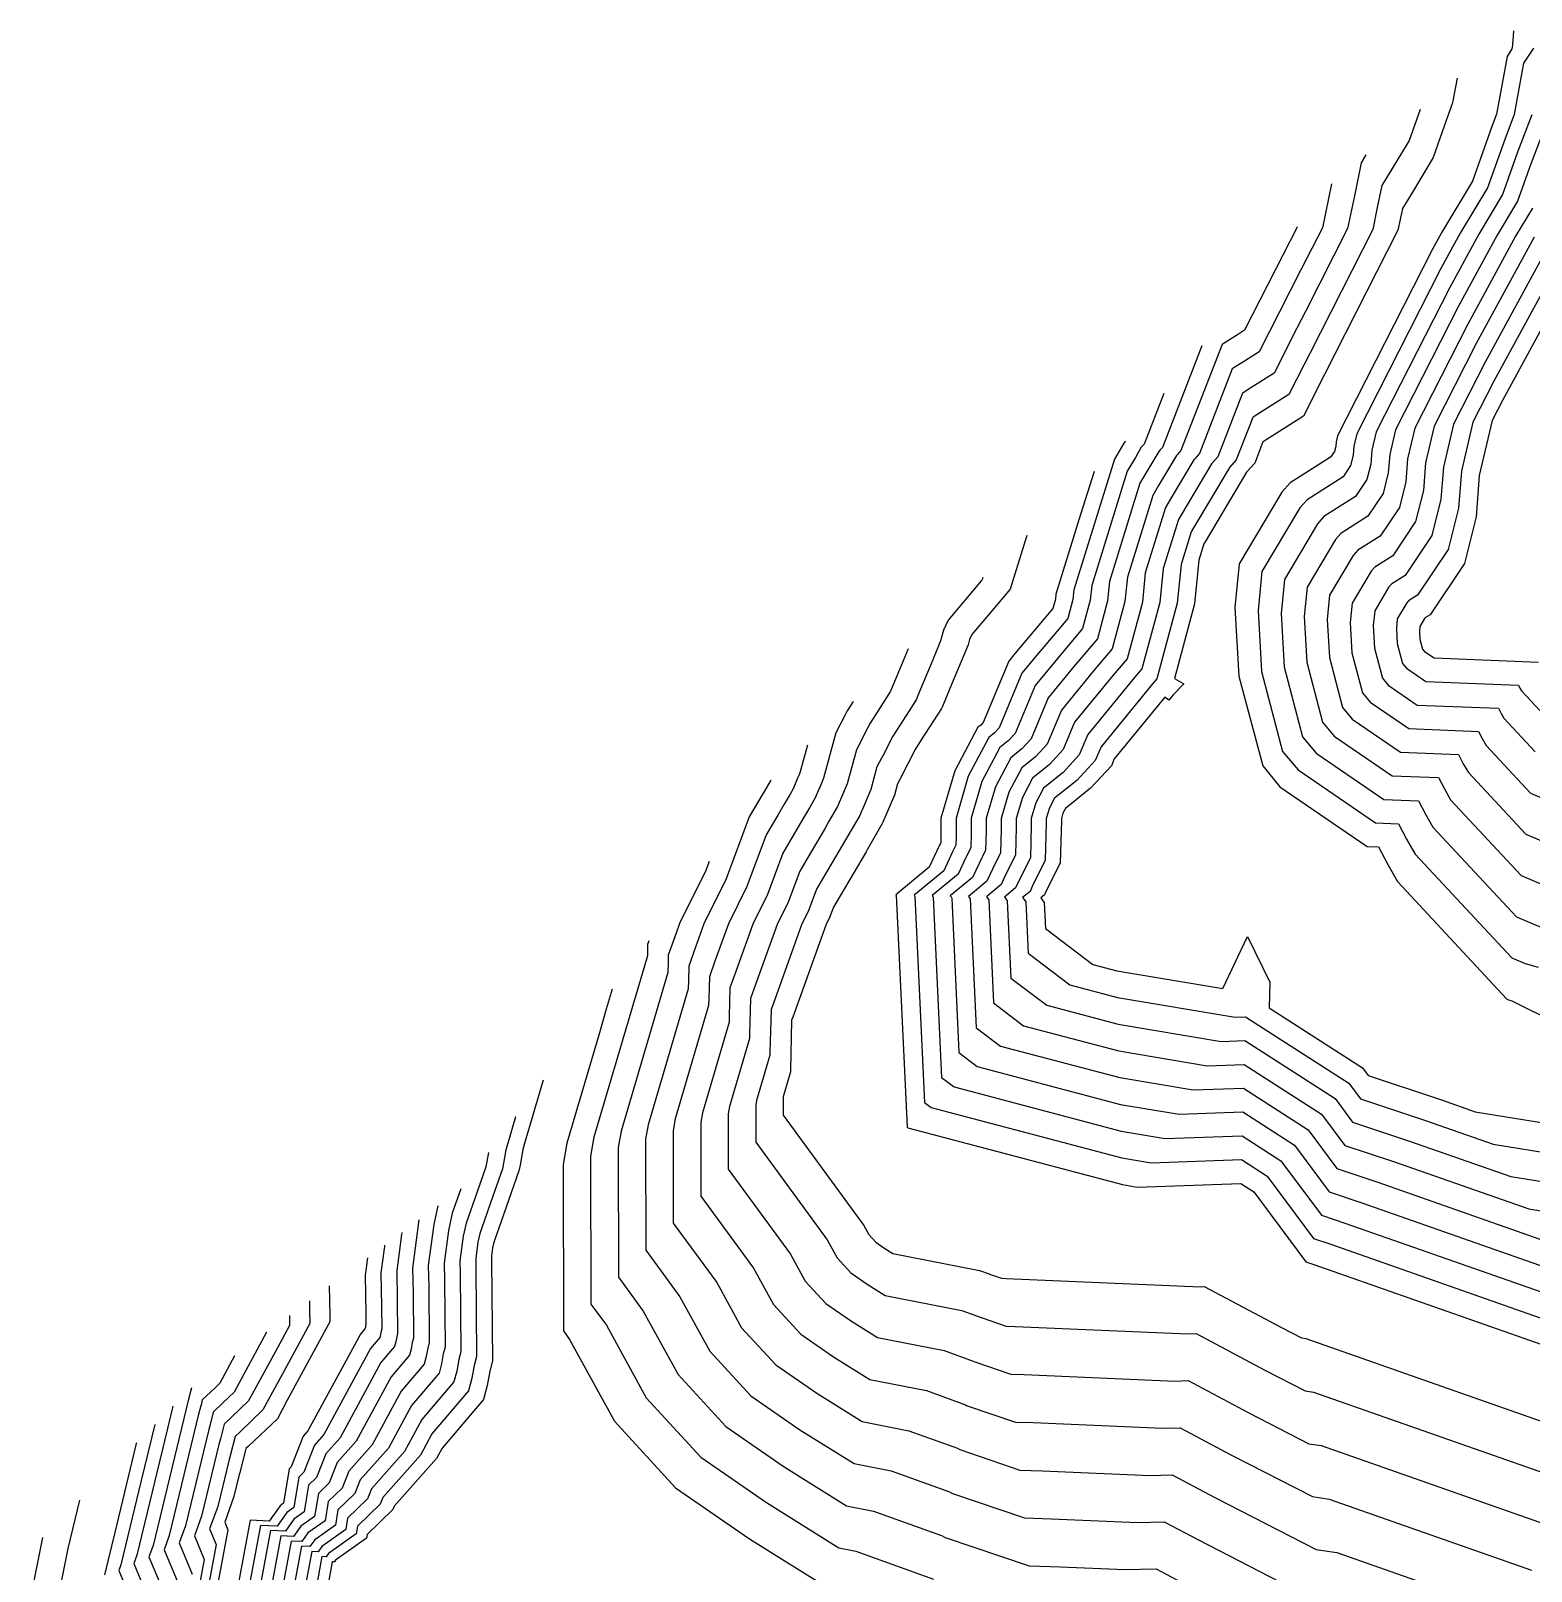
# Model space of a CAD drawing. Header units: millimetres. Extents: x 1157528 to 1158127, y 1280646 to 1281429.
# Drawn here: x 1157873 to 1157924.3, y 1281260.3 to 1281312.9 of the extents above; entities that cross this region are included whole.
import ezdxf

# ---------------------------------------------------------------- set-up
doc = ezdxf.new("R2010")
doc.units = ezdxf.units.MM
doc.layers.add('OCTUBRE', color=31, linetype='Continuous')

msp = doc.modelspace()

# ---------------------------------------------------------------- linework, layer by layer
at = {"layer": 'OCTUBRE', "flags": 128}
for points, elevation in [([(1157923.697, 1281312.94), (1157923.696, 1281312.934), (1157923.688, 1281312.769), (1157923.651, 1281312.349), (1157923.648, 1281312.321), (1157923.484, 1281312.065), (1157923.481, 1281312.061), (1157923.123, 1281310.092), (1157922.96, 1281309.667), (1157922.296, 1281307.797), (1157921.248, 1281306.057), (1157920.918, 1281305.452), (1157917.687, 1281299.101), (1157917.638, 1281298.892), (1157917.625, 1281298.735), (1157917.581, 1281298.557), (1157917.451, 1281298.363), (1157916.067, 1281297.486), (1157915.787, 1281297.172), (1157914.332, 1281294.725), (1157914.182, 1281293.232), (1157914.318, 1281290.888), (1157915.13, 1281287.814), (1157915.721, 1281287.096), (1157918.695, 1281285.06), (1157919.091, 1281285.044), (1157919.405, 1281284.445), (1157919.733, 1281283.864), (1157923.478, 1281279.844), (1157923.56, 1281279.809), (1157923.64, 1281279.788), (1157928.161, 1281277.542)], 289.5), ([(1157924.379, 1281312.352), (1157924.047, 1281311.836), (1157924.045, 1281311.831), (1157923.726, 1281310.082), (1157923.401, 1281309.23), (1157922.811, 1281307.569), (1157921.879, 1281306.022), (1157921.22, 1281304.811), (1157918.348, 1281299.166), (1157918.249, 1281298.748), (1157918.225, 1281298.434), (1157918.136, 1281298.079), (1157917.876, 1281297.691), (1157916.645, 1281296.911), (1157916.396, 1281296.632), (1157915.104, 1281294.456), (1157914.97, 1281293.13), (1157915.091, 1281291.046), (1157915.812, 1281288.313), (1157916.338, 1281287.676), (1157918.981, 1281285.865), (1157919.773, 1281285.834), (1157920.05, 1281285.306), (1157920.339, 1281284.794), (1157923.639, 1281281.253), (1157924.096, 1281281.059), (1157924.543, 1281280.941)], 289), ([(1157921.774, 1281311.318), (1157921.633, 1281310.542), (1157921.622, 1281310.48), (1157921.337, 1281309.68), (1157920.958, 1281308.611), (1157920.244, 1281307.426), (1157919.909, 1281306.87), (1157919.832, 1281306.496), (1157919.754, 1281306.121), (1157916.881, 1281300.474), (1157916.784, 1281300.283), (1157916.523, 1281299.77), (1157915.244, 1281298.959), (1157915.146, 1281298.897), (1157915.139, 1281298.893), (1157914.858, 1281298.168), (1157914.586, 1281297.862), (1157914.578, 1281297.854), (1157913.164, 1281295.474), (1157913.123, 1281295.407), (1157912.95, 1281294.848), (1157912.8, 1281293.356), (1157912.112, 1281290.804), (1157912.435, 1281290.624), (1157912.076, 1281290.249), (1157911.923, 1281290.057), (1157911.79, 1281290.166), (1157910.057, 1281288.053), (1157909.96, 1281287.82), (1157909.248, 1281287.049), (1157908.39, 1281286.361), (1157908.302, 1281286.195), (1157908.25, 1281286.016), (1157908.25, 1281285.94), (1157908.212, 1281284.504), (1157907.709, 1281283.491), (1157907.671, 1281283.411), (1157907.545, 1281283.306), (1157907.606, 1281283.225), (1157907.664, 1281283.143), (1157907.705, 1281282.262), (1157909.33, 1281281.029), (1157910.145, 1281280.813), (1157913.772, 1281280.207), (1157914.614, 1281281.98), (1157915.372, 1281280.422), (1157915.35, 1281279.551), (1157918.537, 1281277.501), (1157918.735, 1281277.235), (1157921.24, 1281276.401), (1157922.394, 1281275.996), (1157927.771, 1281275.128)], 290.5), ([(1157920.511, 1281310.255), (1157920.134, 1281309.196), (1157919.872, 1281308.76), (1157919.202, 1281307.649), (1157919.047, 1281306.899), (1157918.893, 1281306.149), (1157916.737, 1281301.912), (1157916.542, 1281301.53), (1157916.021, 1281300.505), (1157915, 1281299.857), (1157914.804, 1281299.734), (1157914.79, 1281299.725), (1157914.228, 1281298.275), (1157913.994, 1281298.013), (1157913.979, 1281297.995), (1157912.766, 1281295.955), (1157912.686, 1281295.82), (1157912.34, 1281294.702), (1157912.206, 1281293.376), (1157911.508, 1281290.786), (1157911.365, 1281290.616), (1157909.606, 1281288.471), (1157909.411, 1281288.004), (1157908.778, 1281287.319), (1157908.016, 1281286.708), (1157907.841, 1281286.377), (1157907.736, 1281286.018), (1157907.736, 1281285.867), (1157907.702, 1281284.59), (1157907.255, 1281283.69), (1157907.179, 1281283.528), (1157906.927, 1281283.319), (1157906.981, 1281283.247), (1157907.032, 1281283.175), (1157907.114, 1281281.413), (1157908.539, 1281280.331), (1157910.169, 1281279.9), (1157914.187, 1281279.229), (1157914.543, 1281279.241), (1157918.073, 1281276.971), (1157918.468, 1281276.439), (1157920.695, 1281275.697), (1157923.002, 1281274.888), (1157927.782, 1281274.116)], 291), ([(1157924.33, 1281310.071), (1157923.843, 1281308.794), (1157923.326, 1281307.34), (1157922.511, 1281305.986), (1157921.522, 1281304.171), (1157919.009, 1281299.232), (1157918.861, 1281298.604), (1157918.824, 1281298.132), (1157918.691, 1281297.6), (1157918.3, 1281297.018), (1157917.224, 1281296.336), (1157917.006, 1281296.091), (1157915.875, 1281294.188), (1157915.758, 1281293.028), (1157915.863, 1281291.204), (1157916.495, 1281288.813), (1157916.955, 1281288.255), (1157919.268, 1281286.671), (1157920.456, 1281286.624), (1157920.695, 1281286.167), (1157920.946, 1281285.725), (1157923.799, 1281282.661), (1157924.631, 1281282.308)], 288.5), ([(1157924.934, 1281310.061), (1157924.284, 1281308.358), (1157923.841, 1281307.112), (1157923.142, 1281305.951), (1157921.824, 1281303.53), (1157919.67, 1281299.297), (1157919.472, 1281298.46), (1157919.423, 1281297.831), (1157919.246, 1281297.122), (1157918.725, 1281296.346), (1157917.802, 1281295.761), (1157917.616, 1281295.551), (1157916.646, 1281293.92), (1157916.546, 1281292.925), (1157916.636, 1281291.362), (1157917.178, 1281289.312), (1157917.572, 1281288.834), (1157919.554, 1281287.476), (1157921.139, 1281287.414), (1157921.341, 1281287.028), (1157921.552, 1281286.655), (1157923.96, 1281284.07), (1157925.167, 1281283.558)], 288), ([(1157918.658, 1281308.698), (1157918.495, 1281308.427), (1157918.263, 1281307.303), (1157918.031, 1281306.178), (1157916.592, 1281303.351), (1157916.301, 1281302.777), (1157915.518, 1281301.239), (1157914.756, 1281300.756), (1157914.462, 1281300.57), (1157914.441, 1281300.556), (1157913.597, 1281298.381), (1157913.403, 1281298.163), (1157913.38, 1281298.137), (1157912.369, 1281296.436), (1157912.248, 1281296.234), (1157911.729, 1281294.557), (1157911.612, 1281293.397), (1157911.002, 1281291.13), (1157910.694, 1281290.766), (1157909.155, 1281288.889), (1157908.863, 1281288.189), (1157908.309, 1281287.59), (1157907.642, 1281287.054), (1157907.379, 1281286.558), (1157907.221, 1281286.019), (1157907.221, 1281285.793), (1157907.192, 1281284.676), (1157906.801, 1281283.888), (1157906.688, 1281283.646), (1157906.308, 1281283.331), (1157906.356, 1281283.269), (1157906.4, 1281283.206), (1157906.523, 1281280.563), (1157907.749, 1281279.633), (1157910.194, 1281278.987), (1157913.709, 1281278.399), (1157914.52, 1281278.428), (1157917.608, 1281276.442), (1157918.201, 1281275.643), (1157920.15, 1281274.994), (1157923.611, 1281273.779), (1157927.794, 1281273.105)], 291.5), ([(1157917.479, 1281307.706), (1157917.169, 1281306.207), (1157916.448, 1281304.789), (1157916.059, 1281304.024), (1157915.015, 1281301.973), (1157914.512, 1281301.654), (1157914.121, 1281301.406), (1157914.092, 1281301.388), (1157912.967, 1281298.488), (1157912.812, 1281298.314), (1157912.781, 1281298.279), (1157911.971, 1281296.917), (1157911.811, 1281296.647), (1157911.119, 1281294.412), (1157911.018, 1281293.417), (1157910.495, 1281291.474), (1157910.023, 1281290.916), (1157908.704, 1281289.307), (1157908.315, 1281288.374), (1157907.84, 1281287.86), (1157907.268, 1281287.401), (1157906.917, 1281286.739), (1157906.707, 1281286.021), (1157906.707, 1281285.719), (1157906.682, 1281284.762), (1157906.347, 1281284.087), (1157906.196, 1281283.763), (1157905.69, 1281283.344), (1157905.73, 1281283.291), (1157905.768, 1281283.238), (1157905.932, 1281279.714), (1157906.958, 1281278.935), (1157910.219, 1281278.073), (1157913.232, 1281277.569), (1157914.497, 1281277.614), (1157917.144, 1281275.912), (1157917.935, 1281274.847), (1157919.605, 1281274.29), (1157924.22, 1281272.671), (1157927.805, 1281272.093)], 292), ([(1157924.356, 1281306.883), (1157923.773, 1281305.916), (1157922.126, 1281302.89), (1157920.33, 1281299.362), (1157920.084, 1281298.316), (1157920.022, 1281297.53), (1157919.802, 1281296.643), (1157919.15, 1281295.673), (1157918.381, 1281295.185), (1157918.225, 1281295.011), (1157917.417, 1281293.651), (1157917.334, 1281292.823), (1157917.409, 1281291.52), (1157917.86, 1281289.812), (1157918.189, 1281289.414), (1157919.841, 1281288.282), (1157921.821, 1281288.203), (1157921.986, 1281287.889), (1157922.158, 1281287.585), (1157924.121, 1281285.478), (1157925.703, 1281284.807)], 287.5), ([(1157916.309, 1281306.244), (1157916.308, 1281306.235), (1157916.303, 1281306.227), (1157915.817, 1281305.271), (1157914.512, 1281302.708), (1157914.268, 1281302.552), (1157913.779, 1281302.242), (1157913.744, 1281302.22), (1157912.337, 1281298.595), (1157912.22, 1281298.464), (1157912.181, 1281298.421), (1157911.574, 1281297.398), (1157911.373, 1281297.061), (1157910.508, 1281294.266), (1157910.424, 1281293.438), (1157909.988, 1281291.819), (1157909.353, 1281291.066), (1157908.254, 1281289.725), (1157907.766, 1281288.559), (1157907.371, 1281288.13), (1157906.894, 1281287.748), (1157906.455, 1281286.92), (1157906.193, 1281286.023), (1157906.193, 1281285.646), (1157906.172, 1281284.848), (1157905.893, 1281284.285), (1157905.704, 1281283.881), (1157905.072, 1281283.357), (1157905.105, 1281283.313), (1157905.137, 1281283.269), (1157905.341, 1281278.864), (1157906.168, 1281278.237), (1157910.244, 1281277.16), (1157912.754, 1281276.74), (1157914.474, 1281276.801), (1157916.68, 1281275.382), (1157917.668, 1281274.05), (1157919.06, 1281273.587), (1157924.829, 1281271.563)], 292.5), ([(1157924.405, 1281305.881), (1157922.427, 1281302.25), (1157920.991, 1281299.427), (1157920.696, 1281298.172), (1157920.622, 1281297.229), (1157920.357, 1281296.164), (1157919.575, 1281295), (1157918.96, 1281294.61), (1157918.835, 1281294.471), (1157918.189, 1281293.383), (1157918.122, 1281292.72), (1157918.182, 1281291.678), (1157918.543, 1281290.312), (1157918.806, 1281289.993), (1157920.128, 1281289.088), (1157922.504, 1281288.993), (1157922.631, 1281288.751), (1157922.764, 1281288.515), (1157924.281, 1281286.887), (1157926.239, 1281286.057)], 287), ([(1157925.036, 1281305.846), (1157922.729, 1281301.609), (1157921.652, 1281299.492), (1157921.307, 1281298.028), (1157921.221, 1281296.928), (1157920.912, 1281295.686), (1157920, 1281294.328), (1157919.538, 1281294.035), (1157919.445, 1281293.931), (1157918.96, 1281293.115), (1157918.91, 1281292.617), (1157918.955, 1281291.836), (1157919.226, 1281290.811), (1157919.423, 1281290.572), (1157920.414, 1281289.893), (1157923.187, 1281289.783), (1157923.277, 1281289.612), (1157923.371, 1281289.446), (1157924.442, 1281288.296)], 286.5), ([(1157925.668, 1281305.81), (1157923.031, 1281300.969), (1157922.313, 1281299.558), (1157921.919, 1281297.884), (1157921.82, 1281296.626), (1157921.467, 1281295.207), (1157920.424, 1281293.655), (1157920.117, 1281293.46), (1157920.055, 1281293.39), (1157919.731, 1281292.847), (1157919.698, 1281292.515), (1157919.728, 1281291.994), (1157919.909, 1281291.311), (1157920.04, 1281291.151), (1157920.701, 1281290.699), (1157923.87, 1281290.573), (1157923.922, 1281290.473), (1157923.977, 1281290.376), (1157924.602, 1281289.704)], 286), ([(1157926.299, 1281305.775), (1157923.333, 1281300.328), (1157922.974, 1281299.623), (1157922.53, 1281297.74), (1157922.42, 1281296.325), (1157922.022, 1281294.729), (1157920.849, 1281292.983), (1157920.695, 1281292.885), (1157920.664, 1281292.85), (1157920.503, 1281292.578), (1157920.486, 1281292.413), (1157920.501, 1281292.152), (1157920.591, 1281291.81), (1157920.657, 1281291.731), (1157920.987, 1281291.504), (1157924.552, 1281291.363)], 285.5), ([(1157913.055, 1281302.176), (1157911.707, 1281298.702), (1157911.629, 1281298.615), (1157911.582, 1281298.562), (1157911.176, 1281297.879), (1157910.936, 1281297.475), (1157909.897, 1281294.121), (1157909.831, 1281293.458), (1157909.482, 1281292.163), (1157908.682, 1281291.216), (1157907.803, 1281290.144), (1157907.218, 1281288.743), (1157906.902, 1281288.401), (1157906.521, 1281288.095), (1157905.994, 1281287.102), (1157905.679, 1281286.025), (1157905.679, 1281285.572), (1157905.662, 1281284.934), (1157905.438, 1281284.483), (1157905.212, 1281283.999), (1157904.454, 1281283.37), (1157904.48, 1281283.335), (1157904.505, 1281283.3), (1157904.75, 1281278.015), (1157905.377, 1281277.539), (1157910.268, 1281276.246), (1157912.277, 1281275.91), (1157914.451, 1281275.987), (1157916.216, 1281274.852), (1157917.402, 1281273.254), (1157918.516, 1281272.884), (1157925.437, 1281270.455)], 293), ([(1157911.751, 1281300.546), (1157911.077, 1281298.809), (1157911.038, 1281298.765), (1157910.983, 1281298.704), (1157910.779, 1281298.36), (1157910.498, 1281297.888), (1157909.287, 1281293.976), (1157909.237, 1281293.478), (1157908.975, 1281292.507), (1157908.011, 1281291.366), (1157907.352, 1281290.562), (1157906.67, 1281288.928), (1157906.433, 1281288.671), (1157906.147, 1281288.442), (1157905.532, 1281287.283), (1157905.165, 1281286.027), (1157905.165, 1281285.498), (1157905.152, 1281285.019), (1157904.984, 1281284.682), (1157904.72, 1281284.116), (1157903.835, 1281283.383), (1157903.855, 1281283.357), (1157903.873, 1281283.332), (1157904.16, 1281277.165), (1157904.587, 1281276.841), (1157910.293, 1281275.333), (1157911.799, 1281275.081), (1157914.428, 1281275.174), (1157915.752, 1281274.322), (1157917.136, 1281272.458), (1157917.971, 1281272.18), (1157926.046, 1281269.347)], 293.5), ([(1157910.446, 1281298.915), (1157910.384, 1281298.846), (1157910.381, 1281298.841), (1157910.061, 1281298.302), (1157908.676, 1281293.831), (1157908.643, 1281293.499), (1157908.468, 1281292.851), (1157907.34, 1281291.516), (1157906.901, 1281290.98), (1157906.122, 1281289.113), (1157905.963, 1281288.941), (1157905.773, 1281288.788), (1157905.07, 1281287.464), (1157904.65, 1281286.028), (1157904.65, 1281285.424), (1157904.642, 1281285.105), (1157904.53, 1281284.88), (1157904.229, 1281284.234), (1157903.217, 1281283.396), (1157903.229, 1281283.38), (1157903.241, 1281283.363), (1157903.569, 1281276.316), (1157903.796, 1281276.143), (1157910.318, 1281274.419), (1157911.322, 1281274.251), (1157914.405, 1281274.36), (1157915.287, 1281273.793), (1157916.869, 1281271.662), (1157917.426, 1281271.477), (1157926.655, 1281268.238)], 294), ([(1157909.366, 1281297.883), (1157908.908, 1281296.405), (1157908.066, 1281293.685), (1157908.049, 1281293.519), (1157907.962, 1281293.196), (1157906.67, 1281291.666), (1157906.45, 1281291.398), (1157905.573, 1281289.297), (1157905.494, 1281289.212), (1157905.399, 1281289.135), (1157904.608, 1281287.645), (1157904.136, 1281286.03), (1157904.136, 1281285.351), (1157904.132, 1281285.191), (1157904.076, 1281285.079), (1157903.737, 1281284.351), (1157902.599, 1281283.408), (1157902.604, 1281283.402), (1157902.609, 1281283.395), (1157902.978, 1281275.466), (1157903.006, 1281275.445), (1157910.342, 1281273.505), (1157910.844, 1281273.422), (1157914.382, 1281273.547), (1157914.823, 1281273.263), (1157916.603, 1281270.866), (1157916.881, 1281270.773), (1157927.263, 1281267.13)], 294.5), ([(1157907.066, 1281295.685), (1157906.5, 1281293.859), (1157905.756, 1281292.978), (1157905.189, 1281292.307), (1157905.108, 1281292.135), (1157905.061, 1281291.95), (1157904.439, 1281290.46), (1157904.184, 1281289.85), (1157904.156, 1281289.777), (1157903.465, 1281288.701), (1157903.259, 1281288.38), (1157902.748, 1281287.394), (1157902.728, 1281287.354), (1157902.651, 1281287.206), (1157902.546, 1281286.816), (1157902.154, 1281285.898), (1157902.151, 1281285.89), (1157902.121, 1281285.822), (1157901.615, 1281284.946), (1157901.575, 1281284.876), (1157900.538, 1281283.12), (1157900.458, 1281282.984), (1157900.327, 1281282.632), (1157900.2, 1281282.376), (1157899.072, 1281279.227), (1157899.034, 1281279.12), (1157898.99, 1281277.41), (1157898.989, 1281277.362), (1157898.761, 1281276.587), (1157898.746, 1281276.507), (1157898.748, 1281275.874), (1157901.504, 1281272.105), (1157901.674, 1281271.795), (1157901.906, 1281271.542), (1157902.187, 1281271.348), (1157902.496, 1281271.155), (1157905.45, 1281270.574), (1157905.781, 1281270.454), (1157905.798, 1281270.446), (1157906.209, 1281270.306), (1157906.362, 1281270.301), (1157913.001, 1281270.016), (1157913.129, 1281270.019), (1157915.769, 1281268.618), (1157916.46, 1281268.263), (1157916.601, 1281268.242), (1157926.984, 1281264.599)], 295.5), ([(1157905.569, 1281294.255), (1157905.545, 1281294.177), (1157905.513, 1281294.14), (1157904.38, 1281292.798), (1157904.217, 1281292.454), (1157904.122, 1281292.085), (1157903.853, 1281291.439), (1157903.343, 1281290.217), (1157903.286, 1281290.072), (1157902.844, 1281289.383), (1157902.489, 1281288.831), (1157902.144, 1281288.163), (1157902.102, 1281288.083), (1157901.949, 1281287.787), (1157901.739, 1281287.008), (1157901.43, 1281286.284), (1157901.423, 1281286.267), (1157901.362, 1281286.124), (1157900.957, 1281285.423), (1157900.876, 1281285.283), (1157900.043, 1281283.873), (1157899.883, 1281283.602), (1157899.621, 1281282.896), (1157899.368, 1281282.385), (1157898.408, 1281279.705), (1157898.331, 1281279.491), (1157898.293, 1281278.023), (1157898.291, 1281277.928), (1157897.835, 1281276.379), (1157897.806, 1281276.217), (1157897.808, 1281274.953), (1157900.247, 1281271.618), (1157900.586, 1281270.997), (1157901.052, 1281270.492), (1157901.613, 1281270.104), (1157902.232, 1281269.717), (1157904.847, 1281269.203), (1157905.511, 1281268.963), (1157905.544, 1281268.946), (1157906.366, 1281268.667), (1157906.672, 1281268.658), (1157912.571, 1281268.404), (1157912.855, 1281268.411), (1157915.202, 1281267.166), (1157916.584, 1281266.456), (1157916.867, 1281266.414), (1157926.095, 1281263.175)], 296), ([(1157903.016, 1281291.817), (1157902.502, 1281290.585), (1157902.417, 1281290.367), (1157902.223, 1281290.066), (1157901.72, 1281289.281), (1157901.539, 1281288.932), (1157901.477, 1281288.812), (1157901.247, 1281288.367), (1157900.932, 1281287.2), (1157900.706, 1281286.67), (1157900.695, 1281286.644), (1157900.602, 1281286.426), (1157900.298, 1281285.9), (1157900.176, 1281285.69), (1157899.548, 1281284.626), (1157899.308, 1281284.219), (1157898.914, 1281283.161), (1157898.535, 1281282.394), (1157897.743, 1281280.184), (1157897.628, 1281279.862), (1157897.597, 1281278.637), (1157897.593, 1281278.495), (1157896.909, 1281276.171), (1157896.866, 1281275.928), (1157896.869, 1281274.031), (1157898.99, 1281271.131), (1157899.499, 1281270.2), (1157900.197, 1281269.442), (1157901.039, 1281268.859), (1157901.967, 1281268.28), (1157904.245, 1281267.832), (1157905.24, 1281267.472), (1157905.29, 1281267.447), (1157906.522, 1281267.027), (1157906.981, 1281267.014), (1157912.141, 1281266.792), (1157912.581, 1281266.804), (1157914.634, 1281265.714), (1157916.708, 1281264.649), (1157917.132, 1281264.586), (1157925.207, 1281261.752)], 296.5), ([(1157901.135, 1281290.02), (1157900.95, 1281289.731), (1157900.934, 1281289.701), (1157900.851, 1281289.541), (1157900.545, 1281288.948), (1157900.125, 1281287.391), (1157899.981, 1281287.055), (1157899.967, 1281287.021), (1157899.842, 1281286.728), (1157899.639, 1281286.378), (1157899.477, 1281286.097), (1157899.053, 1281285.379), (1157898.733, 1281284.836), (1157898.208, 1281283.425), (1157897.703, 1281282.403), (1157897.079, 1281280.662), (1157896.925, 1281280.233), (1157896.9, 1281279.25), (1157896.895, 1281279.061), (1157895.983, 1281275.962), (1157895.925, 1281275.638), (1157895.93, 1281273.11), (1157897.732, 1281270.645), (1157898.412, 1281269.403), (1157899.343, 1281268.392), (1157900.465, 1281267.615), (1157901.703, 1281266.843), (1157903.642, 1281266.462), (1157904.969, 1281265.981), (1157905.036, 1281265.947), (1157906.679, 1281265.388), (1157907.291, 1281265.37), (1157911.711, 1281265.18), (1157912.307, 1281265.196), (1157914.067, 1281264.262), (1157916.832, 1281262.842), (1157917.397, 1281262.758), (1157924.319, 1281260.329)], 297), ([(1157899.572, 1281288.526), (1157899.317, 1281287.583), (1157899.257, 1281287.441), (1157899.239, 1281287.398), (1157899.082, 1281287.03), (1157898.98, 1281286.855), (1157898.778, 1281286.505), (1157898.558, 1281286.133), (1157898.157, 1281285.454), (1157897.502, 1281283.69), (1157896.87, 1281282.413), (1157896.414, 1281281.14), (1157896.222, 1281280.603), (1157896.203, 1281279.864), (1157896.197, 1281279.627), (1157895.056, 1281275.754), (1157894.985, 1281275.349), (1157894.99, 1281272.188), (1157896.475, 1281270.158), (1157897.325, 1281268.606), (1157898.488, 1281267.341), (1157899.891, 1281266.371), (1157901.438, 1281265.406), (1157903.04, 1281265.091), (1157904.698, 1281264.491), (1157904.782, 1281264.448), (1157906.836, 1281263.749), (1157907.601, 1281263.727), (1157911.281, 1281263.568), (1157912.033, 1281263.588), (1157913.5, 1281262.81), (1157916.957, 1281261.035), (1157917.663, 1281260.93), (1157923.431, 1281258.906)], 297.5), ([(1157898.322, 1281287.332), (1157898.079, 1281286.912), (1157898.063, 1281286.886), (1157897.582, 1281286.071), (1157896.796, 1281283.955), (1157896.037, 1281282.422), (1157895.75, 1281281.618), (1157895.519, 1281280.974), (1157895.506, 1281280.477), (1157895.499, 1281280.193), (1157894.13, 1281275.545), (1157894.044, 1281275.06), (1157894.051, 1281271.267), (1157895.218, 1281269.671), (1157896.237, 1281267.808), (1157897.634, 1281266.291), (1157899.318, 1281265.127), (1157901.174, 1281263.968), (1157902.437, 1281263.72), (1157904.428, 1281263), (1157904.528, 1281262.949), (1157906.993, 1281262.11), (1157907.911, 1281262.083), (1157910.851, 1281261.956), (1157911.759, 1281261.981), (1157912.933, 1281261.358), (1157917.081, 1281259.227)], 298), ([(1157896.212, 1281284.549), (1157896.09, 1281284.219), (1157895.205, 1281282.431), (1157895.085, 1281282.096), (1157894.816, 1281281.345), (1157894.809, 1281281.091), (1157894.801, 1281280.759), (1157893.204, 1281275.336), (1157893.103, 1281274.77), (1157893.112, 1281270.345), (1157893.961, 1281269.184), (1157895.15, 1281267.011), (1157896.779, 1281265.241), (1157898.744, 1281263.883), (1157900.909, 1281262.531), (1157901.835, 1281262.349), (1157904.157, 1281261.509), (1157904.274, 1281261.449), (1157907.15, 1281260.471), (1157908.221, 1281260.439), (1157910.421, 1281260.345), (1157911.486, 1281260.373), (1157912.366, 1281259.906)], 298.5), ([(1157894.156, 1281281.836), (1157894.113, 1281281.716), (1157894.113, 1281281.704), (1157894.103, 1281281.326), (1157892.278, 1281275.128), (1157892.163, 1281274.481), (1157892.173, 1281269.424), (1157892.704, 1281268.697), (1157894.063, 1281266.214), (1157895.925, 1281264.191), (1157898.17, 1281262.638), (1157900.644, 1281261.094), (1157901.232, 1281260.978), (1157903.886, 1281260.018)], 299), ([(1157892.901, 1281280.181), (1157892.7, 1281279.497), (1157892.463, 1281278.692), (1157891.352, 1281274.92), (1157891.222, 1281274.191), (1157891.233, 1281268.502), (1157891.447, 1281268.21), (1157892.975, 1281265.416), (1157895.07, 1281263.141), (1157897.596, 1281261.394), (1157900.38, 1281259.657), (1157900.63, 1281259.607), (1157903.616, 1281258.527), (1157903.766, 1281258.45), (1157907.463, 1281257.192), (1157908.84, 1281257.152), (1157909.561, 1281257.121), (1157910.938, 1281257.158), (1157911.231, 1281257.002), (1157917.453, 1281253.806), (1157918.724, 1281253.617), (1157919.877, 1281253.212), (1157922.336, 1281252.74), (1157924.904, 1281252.528)], 299.5), ([(1157890.543, 1281277.07), (1157889.896, 1281274.872), (1157889.845, 1281274.7), (1157889.751, 1281274.168), (1157889.716, 1281273.972), (1157889.029, 1281272.014), (1157888.918, 1281271.699), (1157888.846, 1281271.492), (1157888.813, 1281271.345), (1157888.775, 1281271.065), (1157888.778, 1281270.921), (1157888.809, 1281267.479), (1157888.718, 1281267.133), (1157888.629, 1281266.635), (1157888.502, 1281266.155), (1157887.093, 1281264.496), (1157886.902, 1281264.145), (1157885.453, 1281262.514), (1157885.407, 1281262.398), (1157884.528, 1281261.548), (1157884.507, 1281261.416), (1157883.448, 1281260.667), (1157883.406, 1281260.609), (1157883.334, 1281260.612), (1157883.193, 1281259.852)], 300.5), ([(1157889.599, 1281275.825), (1157889.366, 1281275.033), (1157889.265, 1281274.689), (1157889.219, 1281274.434), (1157889.15, 1281274.042), (1157888.742, 1281272.881), (1157888.521, 1281272.251), (1157888.376, 1281271.838), (1157888.311, 1281271.543), (1157888.236, 1281270.982), (1157888.241, 1281270.694), (1157888.268, 1281267.635), (1157888.188, 1281267.327), (1157888.108, 1281266.885), (1157887.996, 1281266.458), (1157886.743, 1281264.984), (1157886.352, 1281264.262), (1157885.064, 1281262.812), (1157884.972, 1281262.58), (1157884.195, 1281261.829), (1157884.152, 1281261.565), (1157883.211, 1281260.9), (1157883.128, 1281260.784), (1157882.983, 1281260.789), (1157882.7, 1281259.269)], 301), ([(1157888.67, 1281274.599), (1157888.583, 1281274.112), (1157888.456, 1281273.748), (1157888.124, 1281272.803), (1157887.907, 1281272.183), (1157887.809, 1281271.74), (1157887.696, 1281270.9), (1157887.704, 1281270.468), (1157887.728, 1281267.791), (1157887.657, 1281267.522), (1157887.588, 1281267.134), (1157887.489, 1281266.761), (1157886.394, 1281265.471), (1157885.802, 1281264.379), (1157884.675, 1281263.111), (1157884.538, 1281262.763), (1157883.861, 1281262.109), (1157883.797, 1281261.715), (1157882.974, 1281261.133), (1157882.849, 1281260.958), (1157882.633, 1281260.967), (1157882.208, 1281258.687)], 301.5), ([(1157887.727, 1281273.355), (1157887.437, 1281272.529), (1157887.307, 1281271.938), (1157887.157, 1281270.817), (1157887.167, 1281270.241), (1157887.188, 1281267.947), (1157887.127, 1281267.716), (1157887.068, 1281267.384), (1157886.983, 1281267.064), (1157886.044, 1281265.958), (1157885.252, 1281264.497), (1157884.286, 1281263.409), (1157884.103, 1281262.945), (1157883.528, 1281262.389), (1157883.443, 1281261.865), (1157882.737, 1281261.366), (1157882.57, 1281261.133), (1157882.282, 1281261.144), (1157881.715, 1281258.105)], 302), ([(1157886.947, 1281272.779), (1157886.805, 1281272.136), (1157886.617, 1281270.735), (1157886.63, 1281270.015), (1157886.647, 1281268.103), (1157886.597, 1281267.91), (1157886.547, 1281267.634), (1157886.477, 1281267.367), (1157885.694, 1281266.446), (1157884.702, 1281264.614), (1157883.897, 1281263.708), (1157883.668, 1281263.128), (1157883.194, 1281262.67), (1157883.088, 1281262.015), (1157882.499, 1281261.599), (1157882.292, 1281261.308), (1157881.931, 1281261.322), (1157881.223, 1281257.522)], 302.5), ([(1157886.298, 1281272.301), (1157886.298, 1281272.297), (1157886.077, 1281270.653), (1157886.094, 1281269.789), (1157886.107, 1281268.259), (1157886.067, 1281268.105), (1157886.027, 1281267.884), (1157885.971, 1281267.671), (1157885.345, 1281266.933), (1157884.152, 1281264.731), (1157883.507, 1281264.007), (1157883.233, 1281263.31), (1157882.86, 1281262.95), (1157882.733, 1281262.165), (1157882.262, 1281261.832), (1157882.013, 1281261.483), (1157881.58, 1281261.5), (1157880.731, 1281256.94)], 303), ([(1157885.711, 1281271.868), (1157885.703, 1281271.804), (1157885.538, 1281270.57), (1157885.557, 1281269.562), (1157885.567, 1281268.415), (1157885.537, 1281268.299), (1157885.507, 1281268.134), (1157885.465, 1281267.974), (1157884.995, 1281267.421), (1157883.601, 1281264.849), (1157883.118, 1281264.305), (1157882.798, 1281263.493), (1157882.527, 1281263.23), (1157882.378, 1281262.315), (1157882.025, 1281262.065), (1157881.734, 1281261.658), (1157881.229, 1281261.677), (1157880.238, 1281256.358)], 303.5), ([(1157885.125, 1281271.435), (1157885.119, 1281271.389), (1157885.108, 1281271.31), (1157884.998, 1281270.488), (1157885.02, 1281269.336), (1157885.027, 1281268.571), (1157885.006, 1281268.494), (1157884.987, 1281268.383), (1157884.958, 1281268.277), (1157884.645, 1281267.908), (1157883.051, 1281264.966), (1157882.729, 1281264.604), (1157882.363, 1281263.675), (1157882.193, 1281263.511), (1157882.024, 1281262.464), (1157881.788, 1281262.298), (1157881.455, 1281261.832), (1157880.879, 1281261.855), (1157879.746, 1281255.776)], 304), ([(1157884.538, 1281271.002), (1157884.519, 1281270.856), (1157884.514, 1281270.817), (1157884.459, 1281270.405), (1157884.483, 1281269.109), (1157884.486, 1281268.727), (1157884.476, 1281268.688), (1157884.466, 1281268.633), (1157884.452, 1281268.58), (1157884.296, 1281268.396), (1157882.501, 1281265.084), (1157882.34, 1281264.902), (1157881.929, 1281263.858), (1157881.86, 1281263.791), (1157881.669, 1281262.614), (1157881.551, 1281262.531), (1157881.177, 1281262.007), (1157880.528, 1281262.032), (1157879.253, 1281255.193)], 304.5), ([(1157883.234, 1281270.04), (1157883.252, 1281269.042), (1157883.254, 1281268.817), (1157881.787, 1281266.109), (1157881.459, 1281265.504), (1157880.471, 1281264.562), (1157880.386, 1281264.481), (1157880.174, 1281263.655), (1157880.159, 1281263.595), (1157879.977, 1281262.842), (1157879.66, 1281261.973), (1157879.771, 1281261.706), (1157878.496, 1281254.867)], 305.5), ([(1157881.868, 1281269.032), (1157881.871, 1281268.687), (1157881.459, 1281267.925), (1157880.475, 1281266.109), (1157879.894, 1281265.556), (1157879.64, 1281265.314), (1157879.513, 1281264.818), (1157879.464, 1281264.625), (1157878.872, 1281262.174), (1157878.624, 1281261.498), (1157878.958, 1281260.697), (1157877.967, 1281255.377)], 306.5), ([(1157882.553, 1281269.537), (1157882.559, 1281269.202), (1157882.563, 1281268.752), (1157881.623, 1281267.017), (1157880.967, 1281265.806), (1157880.183, 1281265.059), (1157880.013, 1281264.898), (1157879.844, 1281264.236), (1157879.812, 1281264.11), (1157879.424, 1281262.508), (1157879.142, 1281261.736), (1157879.365, 1281261.201), (1157878.232, 1281255.122)], 306), ([(1157881.092, 1281268.459), (1157879.983, 1281266.412), (1157879.606, 1281266.053), (1157879.267, 1281265.73), (1157879.183, 1281265.399), (1157879.116, 1281265.139), (1157878.319, 1281261.84), (1157878.107, 1281261.261), (1157878.552, 1281260.192)], 307), ([(1157879.999, 1281267.653), (1157879.491, 1281266.715), (1157879.318, 1281266.55), (1157878.894, 1281266.147), (1157878.852, 1281265.981), (1157878.768, 1281265.654), (1157877.766, 1281261.507), (1157877.59, 1281261.024), (1157878.146, 1281259.688)], 307.5), ([(1157878.522, 1281266.563), (1157878.421, 1281266.169), (1157877.213, 1281261.173), (1157877.072, 1281260.787), (1157877.74, 1281259.184)], 308), ([(1157877.891, 1281265.928), (1157877.707, 1281265.168), (1157876.66, 1281260.839), (1157876.555, 1281260.55), (1157877.334, 1281258.679)], 308.5), ([(1157877.267, 1281265.301), (1157876.805, 1281263.391), (1157876.108, 1281260.505), (1157876.037, 1281260.312), (1157876.927, 1281258.175)], 309), ([(1157876.643, 1281264.675), (1157876.628, 1281264.611), (1157875.904, 1281261.615), (1157875.555, 1281260.172)], 309.5), ([(1157874.699, 1281262.72), (1157874.301, 1281261.073), (1157874.018, 1281259.645)], 310.5), ([(1157873.428, 1281261.443), (1157873.034, 1281259.453)], 311)]:
    msp.add_lwpolyline(points, dxfattribs=dict(at, elevation=elevation))

doc.saveas('drawing.dxf')
